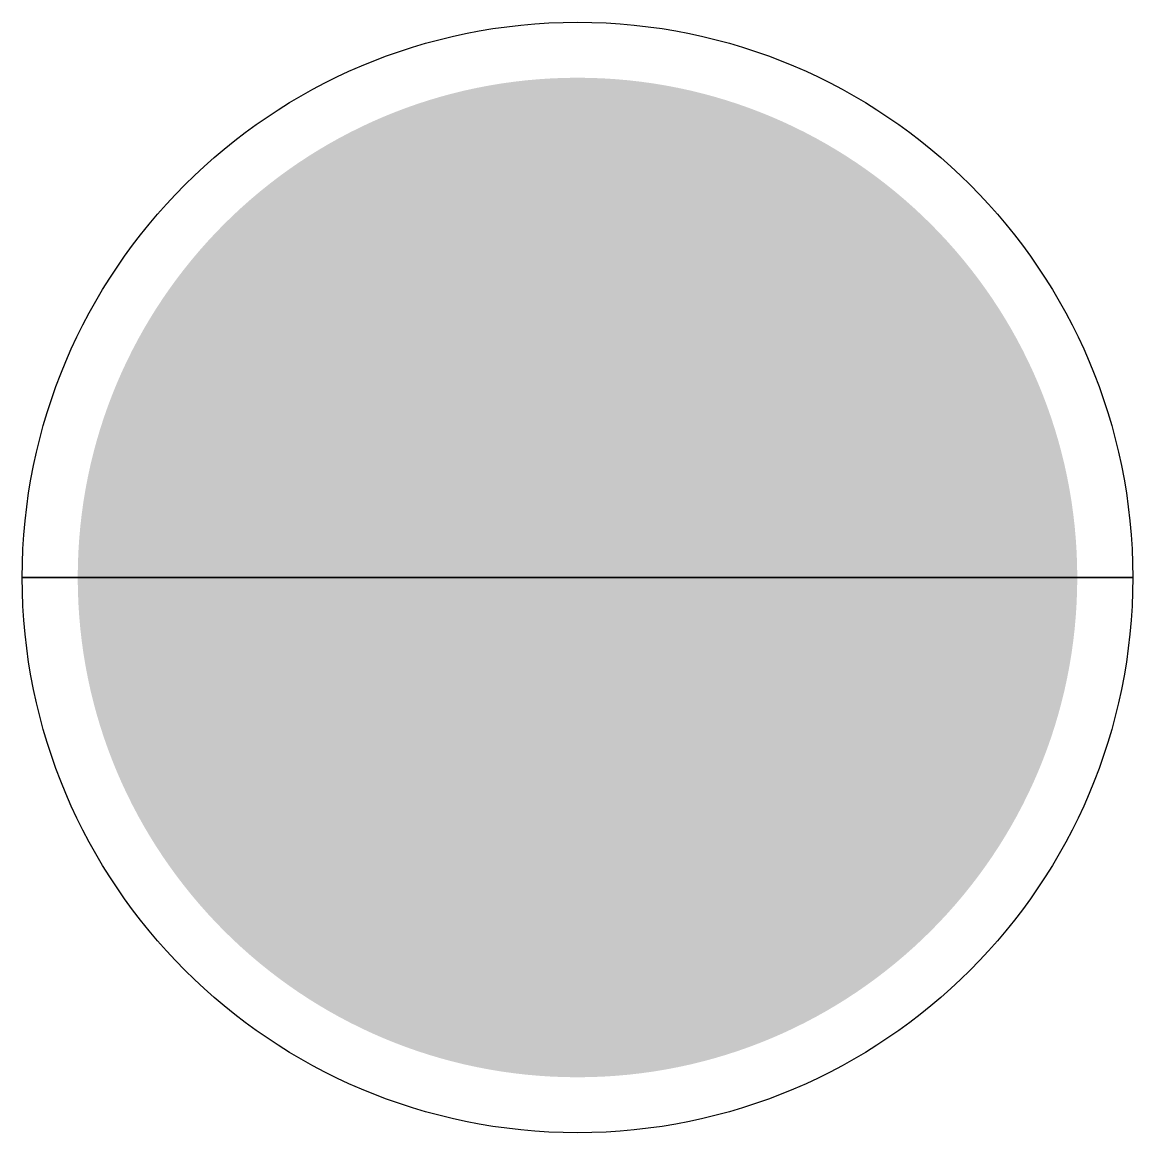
# Model space of a CAD drawing. Header units: millimetres. Extents: x -200 to 200, y -200 to 200.
import ezdxf

# ---------------------------------------------------------------- set-up
doc = ezdxf.new("R2010")
doc.units = ezdxf.units.MM

msp = doc.modelspace()

# ---------------------------------------------------------------- hatches: boundary and pattern name
at = {"linetype": 'ByBlock', "lineweight": -2, "transparency": 16777216}
h = msp.add_hatch(color=0, dxfattribs=at)
h.dxf.hatch_style = 1
edge = h.paths.add_edge_path()
edge.add_arc((0, 0), 180, 0, 360)
at = {"linetype": 'ByBlock', "lineweight": -2, "transparency": 16777216, "extrusion": (2.22045e-16, -1, 6.12323e-17)}
h = msp.add_hatch(color=0, dxfattribs=at)
h.dxf.hatch_style = 1
edge = h.paths.add_edge_path()
edge.add_arc((0, 0), 200, 0, 360)

# ---------------------------------------------------------------- linework, layer by layer
at = {"color": 0, "linetype": 'ByBlock', "lineweight": -2, "transparency": 16777216}
msp.add_circle((0, 0), 200, dxfattribs=at)
at = {"color": 0, "linetype": 'ByBlock', "lineweight": -2, "transparency": 16777216, "extrusion": (2.22045e-16, -1, 6.12323e-17)}
msp.add_circle((0, 0), 200, dxfattribs=at)

doc.saveas('drawing.dxf')
